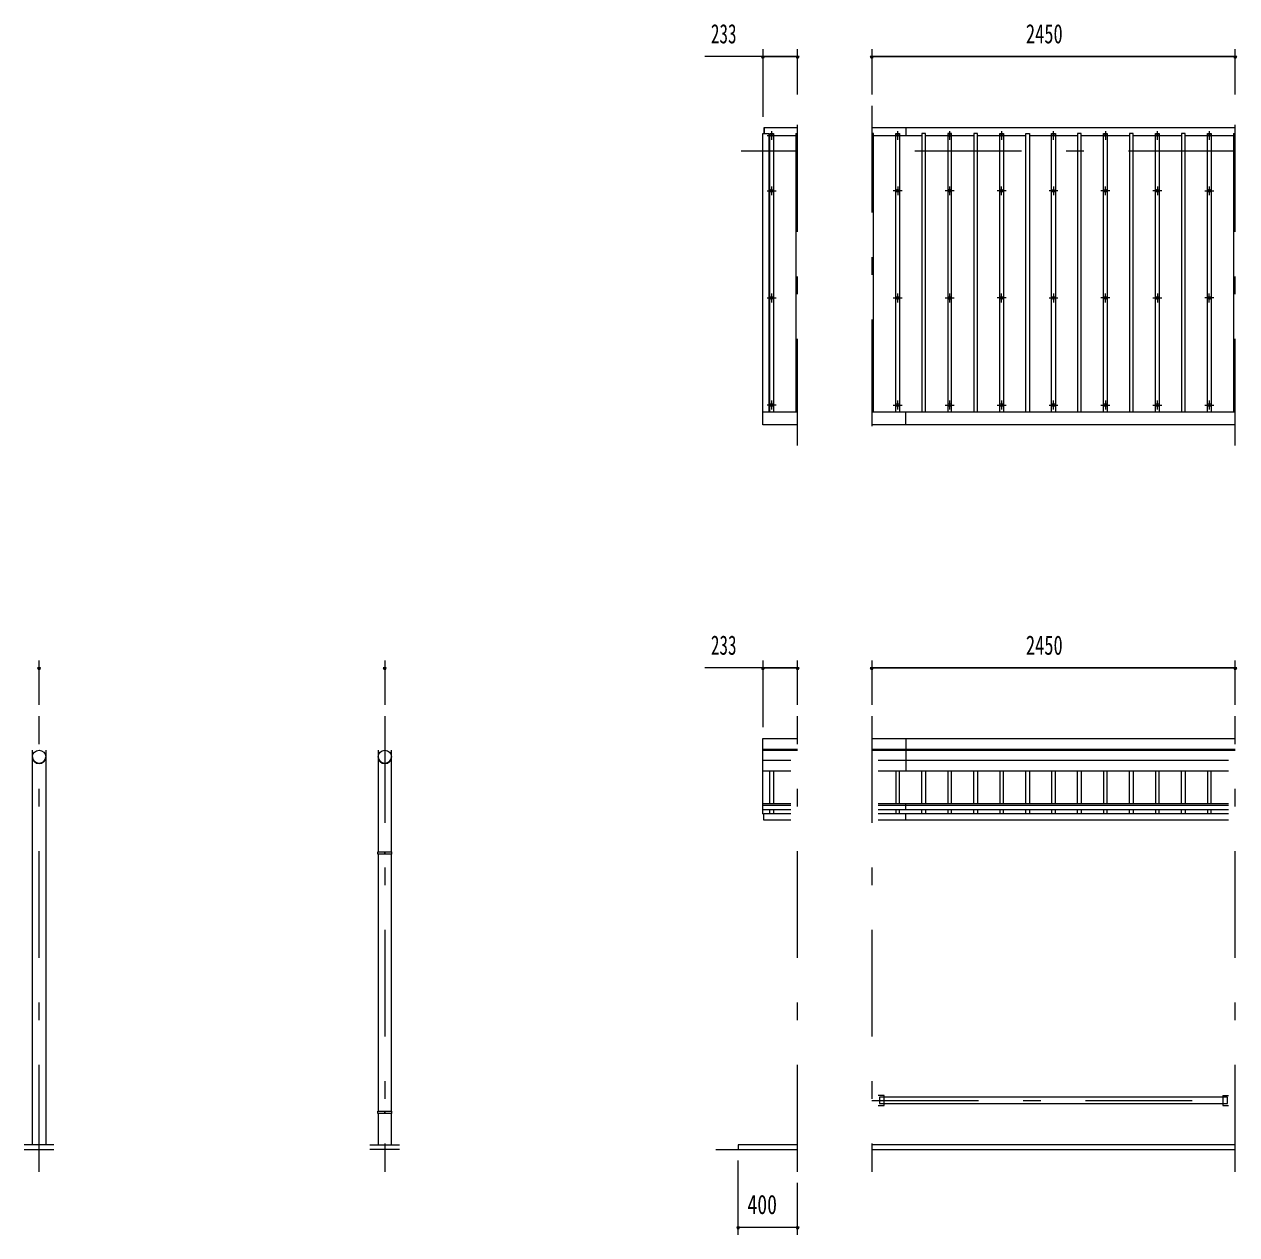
# Model space of a CAD drawing. Units: millimetres, scale not verified. Extents: x -25342 to 25343, y -10500 to 10500.
# Drawn here: x -25145 to -16974, y 1220 to 9377 of the extents above; entities that cross this region are included whole.
import ezdxf
from ezdxf.enums import TextEntityAlignment as Align

# ---------------------------------------------------------------- set-up
doc = ezdxf.new("R2010")
doc.units = ezdxf.units.MM
doc.header["$LTSCALE"] = 60
doc.linetypes.add('USER3', pattern=[24, 12, -5, 2, -5])
for name, color, linetype, lineweight in [('0-2_1-05BOLD', 7, 'Continuous', 18), ('0-3_1-25CENTER', 3, 'USER3', 18), ('0-4_1-45THIN', 4, 'Continuous', 18), ('0-5_1-55DIM', 3, 'Continuous', 18)]:
    doc.layers.add(name, color=color, linetype=linetype, lineweight=lineweight)
doc.styles.add('ＭＳ ゴシック', font='')
doc.styles.get('ＭＳ ゴシック').set_extended_font_data('MS Gothic')

msp = doc.modelspace()

# ---------------------------------------------------------------- linework, layer by layer
at = {"layer": '0-2_1-05BOLD'}
for p, q in [((-20157.13, 8641.19), (-20157.13, 8677.67)), ((-16984.13, 8677.67), (-19434.14, 8677.67)), ((-19204.14, 8677.67), (-19204.14, 8626.18)), ((-20167.14, 6765.11), (-19934.13, 6765.11)), ((-19434.14, 6765.11), (-16984.14, 6765.11)), ((-19204.14, 6677.67), (-19204.14, 6765.11)), ((-16984.14, 6677.67), (-19434.14, 6677.67)), ((-19434.14, 4563.67), (-16984.13, 4563.67)), ((-19204.14, 4563.67), (-19204.14, 4345.48)), ((-25089.87, 1824.67), (-25089.87, 4484.46)), ((-25000.77, 4484.46), (-25000.77, 1824.67)), ((-22760.13, 4484.46), (-22760.13, 3800.67)), ((-22671.03, 3800.67), (-22671.03, 4484.46)), ((-19934.13, 4488.53), (-20167.13, 4488.53)), ((-20167.13, 4484.46), (-19934.13, 4484.46)), ((-19978.69, 4414.97), (-20167.13, 4414.97)), ((-16984.13, 4488.53), (-19434.14, 4488.53)), ((-19434.14, 4484.46), (-16984.13, 4484.46)), ((-17028.68, 4414.97), (-19389.59, 4414.97)), ((-20167.13, 4345.48), (-19978.69, 4345.48)), ((-19389.59, 4345.48), (-17028.68, 4345.48)), ((-19978.69, 4123.86), (-20167.13, 4123.86)), ((-20167.13, 4113.43), (-19978.69, 4113.43)), ((-17028.68, 4123.86), (-19389.59, 4123.86)), ((-19389.59, 4113.43), (-17028.68, 4113.43)), ((-19204.14, 4083.82), (-19204.14, 4123.86)), ((-19978.68, 4083.82), (-20167.13, 4083.82)), ((-20167.13, 4054.91), (-20162.13, 4054.91)), ((-20162.13, 4057.49), (-19978.68, 4057.49)), ((-17028.68, 4083.82), (-19389.59, 4083.82)), ((-19389.59, 4057.49), (-17028.68, 4057.49)), ((-17028.68, 4012.49), (-19389.59, 4012.49)), ((-19204.14, 4012.49), (-19204.14, 4057.49)), ((-22760.13, 3784.67), (-22760.13, 2053.27)), ((-22718.64, 3800.67), (-22718.64, 3784.67)), ((-22718.64, 3792.67), (-22712.53, 3792.67)), ((-22712.53, 3784.67), (-22712.53, 3800.67)), ((-22671.03, 2053.27), (-22671.03, 3784.67)), ((-19352.79, 2146.02), (-19381.64, 2146.02)), ((-19352.79, 2157.67), (-19352.79, 2091.67)), ((-17068.68, 2146.02), (-19349.59, 2146.02)), ((-17068.68, 2157.67), (-17068.68, 2091.67)), ((-17068.68, 2157.67), (-17028.68, 2157.67)), ((-17065.48, 2091.67), (-17065.48, 2157.67)), ((-22718.64, 2053.27), (-22718.64, 2037.27)), ((-22718.64, 2045.27), (-22712.53, 2045.27)), ((-22712.53, 2037.27), (-22712.53, 2053.27)), ((-19349.59, 2103.32), (-17068.68, 2103.32)), ((-17068.68, 2091.67), (-17028.68, 2091.67)), ((-22760.13, 2037.27), (-22760.13, 1824.67)), ((-22671.03, 1824.67), (-22671.03, 2037.27)), ((-24945.32, 1824.67), (-25145.32, 1824.67)), ((-22815.58, 1824.67), (-22615.58, 1824.67)), ((-16984.13, 1824.67), (-19434.14, 1824.67)), ((-25145.32, 1794.67), (-24945.32, 1794.67)), ((-22615.58, 1794.67), (-22815.58, 1794.67)), ((-20484.13, 1794.67), (-19934.13, 1794.67)), ((-19434.14, 1794.67), (-16984.13, 1794.67))]:
    msp.add_line(p, q, dxfattribs=at)
for points in [[(-19934.13, 8677.67), (-20162.13, 8677.67), (-20162.13, 8641.19)], [(-20167.14, 8641.19), (-20127.14, 8641.19), (-20127.14, 6765.11)], [(-19934.13, 6677.67), (-20167.14, 6677.67), (-20167.14, 8641.19)], [(-20167.13, 4054.91), (-20167.13, 4563.67), (-19934.13, 4563.67)], [(-19978.68, 4012.49), (-20162.13, 4012.49), (-20162.13, 4057.49)], [(-19389.59, 2091.67), (-19349.59, 2091.67), (-19349.59, 2157.67), (-19389.59, 2157.67)], [(-19381.64, 2146.02), (-19381.64, 2103.32), (-19352.79, 2103.32)], [(-17065.48, 2103.32), (-17036.64, 2103.32), (-17036.64, 2146.02), (-17065.48, 2146.02)], [(-19934.13, 1824.67), (-20334.14, 1824.67), (-20334.14, 1794.67)]]:
    msp.add_lwpolyline(points, dxfattribs=at)
for points in [[(-22669.43, 3784.67), (-22761.73, 3784.67), (-22761.73, 3800.67), (-22669.43, 3800.67)], [(-22669.43, 2053.27), (-22669.43, 2037.27), (-22761.73, 2037.27), (-22761.73, 2053.27)]]:
    msp.add_lwpolyline(points, close=True, dxfattribs=at)
for centre, radius in [((-20109.13, 8254.17), 10), ((-19259.14, 8254.17), 10), ((-18909.13, 8254.17), 10), ((-18559.13, 8254.17), 10), ((-18209.13, 8254.17), 10), ((-17859.13, 8254.17), 10), ((-17509.13, 8254.17), 10), ((-17159.13, 8254.17), 10), ((-20109.13, 7532.51), 10), ((-19259.14, 7532.51), 10), ((-18909.13, 7532.51), 10), ((-18559.13, 7532.51), 10), ((-18209.13, 7532.51), 10), ((-17859.13, 7532.51), 10), ((-17509.13, 7532.51), 10), ((-17159.13, 7532.51), 10), ((-20109.13, 6810.85), 10), ((-19259.14, 6810.85), 10), ((-18909.13, 6810.85), 10), ((-18559.13, 6810.85), 10), ((-18209.13, 6810.85), 10), ((-17859.13, 6810.85), 10), ((-17509.13, 6810.85), 10), ((-17159.13, 6810.85), 10), ((-25045.32, 4439.91), 44.55), ((-22715.58, 4439.91), 44.55)]:
    msp.add_circle(centre, radius, dxfattribs=at)
for centre, radius, start, end in [((-20109.13, 8616.22), 14.5, 46.39838, 133.60162), ((-20109.13, 8637.22), 14.5, 226.3961, 313.6039), ((-19259.14, 8616.22), 14.5, 46.39838, 133.60162), ((-19259.14, 8637.22), 14.5, 226.3961, 313.6039), ((-18909.13, 8616.22), 14.5, 46.39838, 133.60162), ((-18909.13, 8637.22), 14.5, 226.3961, 313.6039), ((-18559.13, 8616.22), 14.5, 46.39838, 133.60162), ((-18559.13, 8637.22), 14.5, 226.3961, 313.6039), ((-18209.13, 8616.22), 14.5, 46.39838, 133.60162), ((-18209.13, 8637.22), 14.5, 226.3961, 313.6039), ((-17859.13, 8616.22), 14.5, 46.39838, 133.60162), ((-17859.13, 8637.22), 14.5, 226.3961, 313.6039), ((-17509.13, 8616.22), 14.5, 46.39838, 133.60162), ((-17509.13, 8637.22), 14.5, 226.3961, 313.6039), ((-17159.13, 8616.22), 14.5, 46.39838, 133.60162), ((-17159.13, 8637.22), 14.5, 226.3961, 313.6039), ((-25045.32, 4439.22), 44.55, 180, 0), ((-22715.58, 4439.22), 44.55, 180, 0)]:
    msp.add_arc(centre, radius, start, end, dxfattribs=at)
at = {"layer": '0-3_1-25CENTER'}
for p, q in [((-19934.13, 6537.67), (-19934.13, 8827.67)), ((-19434.14, 8827.67), (-19434.14, 6537.67)), ((-16984.13, 6537.67), (-16984.13, 8827.67)), ((-20139.13, 8626.72), (-20079.13, 8626.72)), ((-20109.13, 8656.71), (-20109.13, 8596.72)), ((-19289.13, 8626.72), (-19229.13, 8626.72)), ((-19259.14, 8596.72), (-19259.14, 8656.71)), ((-18939.13, 8626.72), (-18879.13, 8626.72)), ((-18909.13, 8656.71), (-18909.13, 8596.72)), ((-18589.13, 8626.72), (-18529.14, 8626.72)), ((-18559.13, 8656.71), (-18559.13, 8596.72)), ((-18239.13, 8626.72), (-18179.13, 8626.72)), ((-18209.13, 8596.72), (-18209.13, 8656.71)), ((-17889.13, 8626.72), (-17829.13, 8626.72)), ((-17859.13, 8656.71), (-17859.13, 8596.72)), ((-17539.13, 8626.72), (-17479.13, 8626.72)), ((-17509.13, 8596.72), (-17509.13, 8656.71)), ((-17189.13, 8626.72), (-17129.13, 8626.72)), ((-17159.13, 8656.71), (-17159.13, 8596.72)), ((-19934.13, 8521.68), (-20314.13, 8521.68)), ((-16984.14, 8521.68), (-19434.14, 8521.68)), ((-20139.13, 8254.17), (-20079.13, 8254.17)), ((-20109.13, 8284.17), (-20109.13, 8224.17)), ((-19229.13, 8254.17), (-19289.13, 8254.17)), ((-19259.14, 8284.17), (-19259.14, 8224.17)), ((-18879.13, 8254.17), (-18939.13, 8254.17)), ((-18909.13, 8284.17), (-18909.13, 8224.17)), ((-18529.14, 8254.17), (-18589.13, 8254.17)), ((-18559.13, 8224.17), (-18559.13, 8284.17)), ((-18179.13, 8254.17), (-18239.13, 8254.17)), ((-18209.13, 8284.17), (-18209.13, 8224.17)), ((-17829.13, 8254.17), (-17889.13, 8254.17)), ((-17859.13, 8224.17), (-17859.13, 8284.17)), ((-17479.13, 8254.17), (-17539.13, 8254.17)), ((-17509.13, 8284.17), (-17509.13, 8224.17)), ((-17189.13, 8254.17), (-17129.13, 8254.17)), ((-17159.13, 8284.17), (-17159.13, 8224.17)), ((-20139.13, 7532.51), (-20079.13, 7532.51)), ((-20109.13, 7562.51), (-20109.13, 7502.51)), ((-19289.13, 7532.51), (-19229.13, 7532.51)), ((-19259.14, 7502.51), (-19259.14, 7562.51)), ((-18939.13, 7532.51), (-18879.13, 7532.51)), ((-18909.13, 7562.51), (-18909.13, 7502.51)), ((-18529.14, 7532.51), (-18589.13, 7532.51)), ((-18559.13, 7502.51), (-18559.13, 7562.51)), ((-18239.13, 7532.51), (-18179.13, 7532.51)), ((-18209.13, 7562.51), (-18209.13, 7502.51)), ((-17829.13, 7532.51), (-17889.13, 7532.51)), ((-17859.13, 7502.51), (-17859.13, 7562.51)), ((-17539.13, 7532.51), (-17479.13, 7532.51)), ((-17509.13, 7562.51), (-17509.13, 7502.51)), ((-17129.13, 7532.51), (-17189.13, 7532.51)), ((-17159.13, 7502.51), (-17159.13, 7562.51)), ((-20079.13, 6810.85), (-20139.13, 6810.85)), ((-20109.13, 6840.84), (-20109.13, 6780.85)), ((-19289.13, 6810.85), (-19229.13, 6810.85)), ((-19259.14, 6780.85), (-19259.14, 6840.84)), ((-18939.13, 6810.85), (-18879.13, 6810.85)), ((-18909.13, 6840.84), (-18909.13, 6780.85)), ((-18589.13, 6810.85), (-18529.14, 6810.85)), ((-18559.13, 6840.84), (-18559.13, 6780.85)), ((-18239.13, 6810.85), (-18179.13, 6810.85)), ((-18209.13, 6780.85), (-18209.13, 6840.84)), ((-17889.13, 6810.85), (-17829.13, 6810.85)), ((-17859.13, 6840.84), (-17859.13, 6780.85)), ((-17539.13, 6810.85), (-17479.13, 6810.85)), ((-17509.13, 6780.85), (-17509.13, 6840.84)), ((-17189.13, 6810.85), (-17129.13, 6810.85)), ((-17159.13, 6840.84), (-17159.13, 6780.85)), ((-25045.32, 1644.67), (-25045.32, 4714.67)), ((-22715.58, 4714.67), (-22715.58, 1644.67)), ((-19934.13, 1644.67), (-19934.13, 4714.67)), ((-19434.14, 4714.67), (-19434.14, 1644.67)), ((-16984.14, 1644.67), (-16984.14, 4714.67)), ((-19434.14, 2124.67), (-16984.14, 2124.67))]:
    msp.add_line(p, q, dxfattribs=at)
at = {"layer": '0-4_1-45THIN'}
for p, q in [((-20121.63, 8626.18), (-20127.14, 8626.18)), ((-20121.63, 6765.11), (-20121.63, 8641.19)), ((-20096.63, 8626.18), (-19946.64, 8626.18)), ((-19946.64, 8641.19), (-19946.64, 6765.11)), ((-19946.64, 8641.19), (-19934.13, 8641.19)), ((-19421.64, 8626.18), (-19271.64, 8626.18)), ((-19271.64, 6765.11), (-19271.64, 8641.19)), ((-19246.64, 8626.18), (-19096.64, 8626.18)), ((-19096.64, 8641.19), (-19096.64, 6765.11)), ((-19071.64, 8626.18), (-18921.63, 8626.18)), ((-18921.63, 8641.19), (-18921.63, 6765.11)), ((-18896.63, 8626.18), (-18746.64, 8626.18)), ((-18746.64, 8641.19), (-18746.64, 6765.11)), ((-18721.63, 8626.18), (-18571.63, 8626.18)), ((-18571.63, 6765.11), (-18571.63, 8641.19)), ((-18546.63, 8626.18), (-18396.64, 8626.18)), ((-18396.64, 6765.11), (-18396.64, 8641.19)), ((-18371.63, 8626.18), (-18221.63, 8626.18)), ((-18221.63, 6765.11), (-18221.63, 8641.19)), ((-18196.63, 8626.18), (-18046.63, 8626.18)), ((-18046.63, 8641.19), (-18046.63, 6765.11)), ((-18021.63, 8626.18), (-17871.63, 8626.18)), ((-17871.63, 6765.11), (-17871.63, 8641.19)), ((-17846.63, 8626.18), (-17696.63, 8626.18)), ((-17696.63, 8641.19), (-17696.63, 6765.11)), ((-17671.63, 8626.18), (-17521.63, 8626.18)), ((-17521.63, 6765.11), (-17521.63, 8641.19)), ((-17496.63, 8626.18), (-17346.63, 8626.18)), ((-17346.63, 8641.19), (-17346.63, 6765.11)), ((-17321.63, 8626.18), (-17171.63, 8626.18)), ((-17171.63, 6765.11), (-17171.63, 8641.19)), ((-17146.63, 8626.18), (-16996.64, 8626.18)), ((-16996.64, 8641.19), (-16984.14, 8641.19)), ((-16996.64, 8641.19), (-16996.64, 6765.11)), ((-20121.63, 4123.86), (-20121.63, 4345.48)), ((-20096.63, 4345.48), (-20096.63, 4123.86)), ((-19271.63, 4345.48), (-19271.63, 4123.86)), ((-19246.63, 4123.86), (-19246.63, 4345.48)), ((-19096.63, 4123.86), (-19096.63, 4345.48)), ((-19071.63, 4345.48), (-19071.63, 4123.86)), ((-18921.63, 4345.48), (-18921.63, 4123.86)), ((-18896.63, 4123.86), (-18896.63, 4345.48)), ((-18746.63, 4123.86), (-18746.63, 4345.48)), ((-18721.63, 4345.48), (-18721.63, 4123.86)), ((-18571.63, 4345.48), (-18571.63, 4123.86)), ((-18546.63, 4123.86), (-18546.63, 4345.48)), ((-18396.63, 4123.86), (-18396.63, 4345.48)), ((-18371.63, 4345.48), (-18371.63, 4123.86)), ((-18221.63, 4345.48), (-18221.63, 4123.86)), ((-18196.63, 4123.86), (-18196.63, 4345.48)), ((-18046.63, 4123.86), (-18046.63, 4345.48)), ((-18021.63, 4345.48), (-18021.63, 4123.86)), ((-17871.63, 4345.48), (-17871.63, 4123.86)), ((-17846.63, 4123.86), (-17846.63, 4345.48)), ((-17696.63, 4123.86), (-17696.63, 4345.48)), ((-17671.63, 4345.48), (-17671.63, 4123.86)), ((-17521.63, 4345.48), (-17521.63, 4123.86)), ((-17496.63, 4123.86), (-17496.63, 4345.48)), ((-17346.63, 4123.86), (-17346.63, 4345.48)), ((-17321.63, 4345.48), (-17321.63, 4123.86)), ((-17171.63, 4345.48), (-17171.63, 4123.86)), ((-17146.63, 4123.86), (-17146.63, 4345.48)), ((-20121.63, 4057.49), (-20121.63, 4083.82)), ((-20096.63, 4083.82), (-20096.63, 4057.49)), ((-19271.63, 4083.82), (-19271.63, 4057.49)), ((-19246.63, 4057.49), (-19246.63, 4083.82)), ((-19096.63, 4057.49), (-19096.63, 4083.82)), ((-19071.63, 4083.82), (-19071.63, 4057.49)), ((-18921.63, 4083.82), (-18921.63, 4057.49)), ((-18896.63, 4057.49), (-18896.63, 4083.82)), ((-18746.63, 4057.49), (-18746.63, 4083.82)), ((-18721.63, 4083.82), (-18721.63, 4057.49)), ((-18571.63, 4083.82), (-18571.63, 4057.49)), ((-18546.63, 4057.49), (-18546.63, 4083.82)), ((-18396.63, 4057.49), (-18396.63, 4083.82)), ((-18371.63, 4083.82), (-18371.63, 4057.49)), ((-18221.63, 4083.82), (-18221.63, 4057.49)), ((-18196.63, 4057.49), (-18196.63, 4083.82)), ((-18046.63, 4057.49), (-18046.63, 4083.82)), ((-18021.63, 4083.82), (-18021.63, 4057.49)), ((-17871.63, 4083.82), (-17871.63, 4057.49)), ((-17846.63, 4057.49), (-17846.63, 4083.82)), ((-17696.63, 4057.49), (-17696.63, 4083.82)), ((-17671.63, 4083.82), (-17671.63, 4057.49)), ((-17521.63, 4083.82), (-17521.63, 4057.49)), ((-17496.63, 4057.49), (-17496.63, 4083.82)), ((-17346.63, 4057.49), (-17346.63, 4083.82)), ((-17321.63, 4083.82), (-17321.63, 4057.49)), ((-17171.63, 4083.82), (-17171.63, 4057.49)), ((-17146.63, 4057.49), (-17146.63, 4083.82))]:
    msp.add_line(p, q, dxfattribs=at)
for points in [[(-20121.63, 8641.19), (-20096.63, 8641.19), (-20096.63, 6765.11)], [(-19421.64, 6765.11), (-19421.64, 8641.19), (-19434.14, 8641.19)], [(-19271.64, 8641.19), (-19246.64, 8641.19), (-19246.64, 6765.11)], [(-19071.64, 6765.11), (-19071.64, 8641.19), (-19096.64, 8641.19)], [(-18896.63, 6765.11), (-18896.63, 8641.19), (-18921.63, 8641.19)], [(-18721.63, 6765.11), (-18721.63, 8641.19), (-18746.64, 8641.19)], [(-18571.63, 8641.19), (-18546.63, 8641.19), (-18546.63, 6765.11)], [(-18396.64, 8641.19), (-18371.63, 8641.19), (-18371.63, 6765.11)], [(-18221.63, 8641.19), (-18196.63, 8641.19), (-18196.63, 6765.11)], [(-18021.63, 6765.11), (-18021.63, 8641.19), (-18046.63, 8641.19)], [(-17871.63, 8641.19), (-17846.63, 8641.19), (-17846.63, 6765.11)], [(-17671.63, 6765.11), (-17671.63, 8641.19), (-17696.63, 8641.19)], [(-17521.63, 8641.19), (-17496.63, 8641.19), (-17496.63, 6765.11)], [(-17321.63, 6765.11), (-17321.63, 8641.19), (-17346.63, 8641.19)], [(-17171.63, 8641.19), (-17146.63, 8641.19), (-17146.63, 6765.11)]]:
    msp.add_lwpolyline(points, dxfattribs=at)
at = {"layer": '0-5_1-55DIM'}
for p, q in [((-19934.13, 9158.67), (-20559.63, 9158.67)), ((-20157.13, 9158.67), (-20177.13, 9158.67)), ((-20167.13, 9208.67), (-20167.13, 8752.68)), ((-20167.13, 9158.67), (-19934.13, 9158.67)), ((-19924.13, 9158.67), (-19944.13, 9158.67)), ((-19934.13, 8902.68), (-19934.13, 9208.67)), ((-19424.14, 9158.67), (-19444.14, 9158.67)), ((-19434.14, 9208.67), (-19434.14, 8902.68)), ((-19434.14, 9158.67), (-16984.13, 9158.67)), ((-16984.13, 9158.67), (-19434.14, 9158.67)), ((-16974.13, 9158.67), (-16994.13, 9158.67)), ((-16984.14, 8902.68), (-16984.13, 9208.67)), ((-25045.32, 4789.67), (-25045.32, 5088.67)), ((-22715.58, 5088.67), (-22715.58, 4789.67)), ((-20167.14, 5088.67), (-20167.14, 4639.67)), ((-19934.13, 4789.67), (-19934.13, 5088.67)), ((-19434.14, 5088.67), (-19434.14, 4789.67)), ((-16984.13, 4789.67), (-16984.13, 5088.67)), ((-25035.32, 5038.67), (-25055.32, 5038.67)), ((-22705.58, 5038.67), (-22725.58, 5038.67)), ((-19934.13, 5038.67), (-20559.63, 5038.67)), ((-20157.14, 5038.67), (-20177.14, 5038.67)), ((-20167.14, 5038.67), (-19934.13, 5038.67)), ((-19924.13, 5038.67), (-19944.13, 5038.67)), ((-19424.14, 5038.67), (-19444.14, 5038.67)), ((-19434.14, 5038.67), (-16984.13, 5038.67)), ((-16984.13, 5038.67), (-19434.14, 5038.67)), ((-16974.13, 5038.67), (-16994.13, 5038.67)), ((-20334.13, 1219.67), (-20334.13, 1719.67)), ((-19934.13, 1219.67), (-19934.13, 1569.67)), ((-20324.13, 1269.67), (-20344.13, 1269.67)), ((-20334.13, 1269.67), (-19934.13, 1269.67)), ((-20334.13, 1269.67), (-19934.13, 1269.67)), ((-19924.13, 1269.67), (-19944.13, 1269.67))]:
    msp.add_line(p, q, dxfattribs=at)
for centre in [(-20167.13, 9158.67), (-19934.13, 9158.67), (-19434.14, 9158.67), (-16984.13, 9158.67), (-25045.32, 5038.67), (-22715.58, 5038.67), (-20167.14, 5038.67), (-19934.13, 5038.67), (-19434.14, 5038.67), (-16984.13, 5038.67), (-20334.13, 1269.67), (-19934.13, 1269.67)]:
    msp.add_arc(centre, 10, 180, 0, dxfattribs=at)

# ---------------------------------------------------------------- texts
at = {"layer": '0-5_1-55DIM', "color": 7, "style": 'ＭＳ ゴシック'}
for s, width, p in [('233', 0.65, (-20517.81, 9208.67)), ('2450', 0.7, (-18395.14, 9208.67)), ('233', 0.65, (-20517.81, 5088.67)), ('2450', 0.7, (-18395.14, 5088.67)), ('400', 0.75, (-20271.76, 1319.67))]:
    msp.add_text(s, height=130.2, dxfattribs=dict(at, width=width)).set_placement(p, align=Align.BOTTOM_LEFT)

doc.saveas('drawing.dxf')
